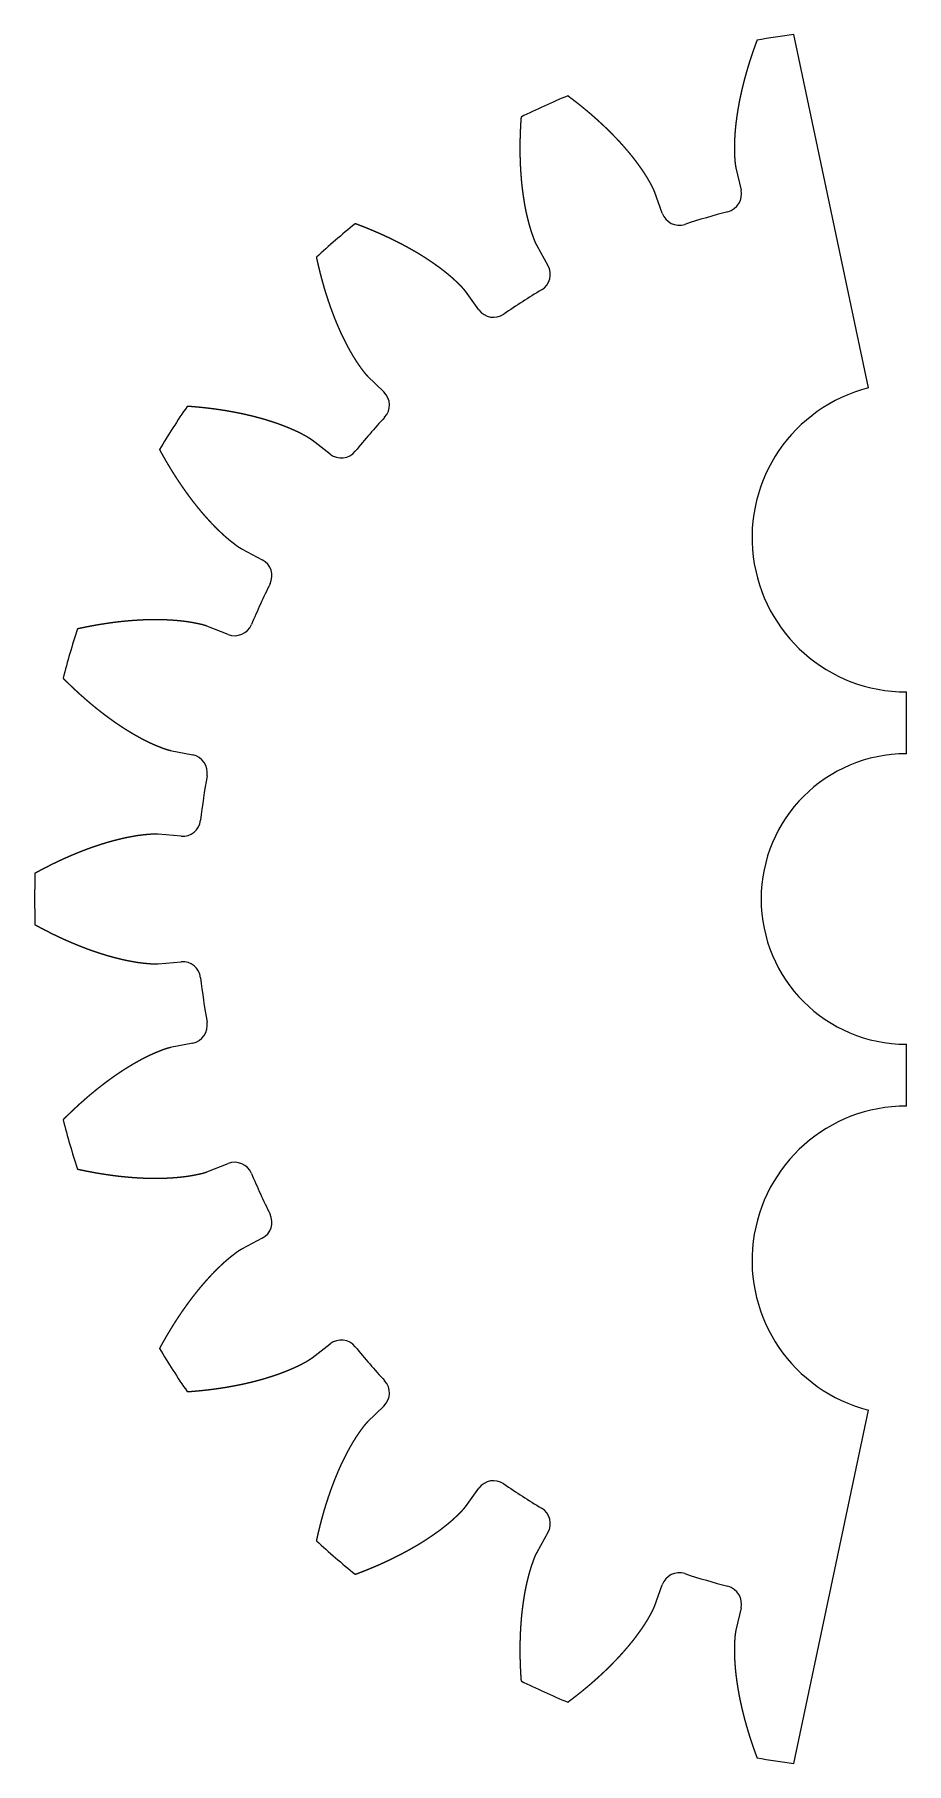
# Model space of a CAD drawing. Header units: millimetres. Extents: x -24 to 0, y -23.8 to 23.8.
import ezdxf

# ---------------------------------------------------------------- set-up
doc = ezdxf.new("R2010")
doc.units = ezdxf.units.MM
doc.layers.get('0').update_dxf_attribs({"linetype": 'CONTINUOUS'})

msp = doc.modelspace()

# ---------------------------------------------------------------- linework, layer by layer
for p, q in [((-1.044, 14.07), (-3.096, 23.8)), ((-4.695, 20.133), (-4.552, 19.519)), ((-6.723, 18.881), (-6.935, 19.475)), ((-10.177, 17.995), (-9.867, 17.446)), ((-11.77, 16.222), (-12.141, 16.733)), ((-14.834, 14.399), (-14.382, 13.959)), ((-15.864, 12.249), (-16.363, 12.634)), ((-18.29, 9.636), (-17.732, 9.342)), ((-18.672, 7.284), (-19.26, 7.512)), ((0, 4), (0, 5.7)), ((-20.264, 4.093), (-19.646, 3.968)), ((-19.968, 1.728), (-20.596, 1.782)), ((-20.596, -1.782), (-19.968, -1.728)), ((-19.646, -3.968), (-20.264, -4.093)), ((0, -5.7), (0, -4)), ((-19.26, -7.512), (-18.672, -7.284)), ((-17.732, -9.342), (-18.29, -9.636)), ((-16.363, -12.634), (-15.864, -12.249)), ((-14.382, -13.959), (-14.834, -14.399)), ((-3.096, -23.8), (-1.044, -14.07)), ((-12.141, -16.733), (-11.77, -16.222)), ((-9.867, -17.446), (-10.177, -17.995)), ((-6.935, -19.475), (-6.723, -18.881)), ((-4.552, -19.519), (-4.695, -20.133))]:
    msp.add_line(p, q)
for centre, radius, start, end in [((0, 0), 24, 97.4112, 99.8673), ((0, 0), 24, 112.86, 116.231), ((-5.039, 19.406), 0.5, -75.4429, 13.0833), ((0, 0), 24, 129.2236, 132.5946), ((-6.252, 19.049), 0.5, 199.644, 288.1702), ((0, 0), 19.549, 104.5571, 108.1702), ((-10.302, 17.2), 0.5, -59.0793, 29.4469), ((0, 0), 19.549, 120.9207, 124.5338), ((-11.366, 16.516), 0.5, 216.0076, 304.5338), ((-14.731, 13.601), 0.5, -42.7156, 45.8106), ((0, 9.95), 4.25, 104.2251, 270), ((0, 0), 24, 145.5872, 148.9582), ((0, 0), 19.549, 137.2844, 140.8975), ((-15.559, 12.645), 0.5, 232.3713, 320.8975), ((-17.966, 8.9), 0.5, -26.352, 62.1742), ((0, 0), 19.549, 153.648, 157.2611), ((0, 0), 24, 161.9509, 165.3219), ((-18.491, 7.75), 0.5, 248.7349, 337.2611), ((-19.745, 3.478), 0.5, -9.9884, 78.5378), ((0, 0), 4, 90, 270), ((0, 0), 19.549, 170.0116, 173.6247), ((-19.925, 2.226), 0.5, 265.0985, 353.6247), ((0, 0), 24, 178.3145, 181.6855), ((-19.925, -2.226), 0.5, 6.3753, 94.9015), ((0, 0), 19.549, 186.3753, 189.9884), ((-19.745, -3.478), 0.5, -78.5378, 9.9884), ((0, -9.95), 4.25, 90, 255.7749), ((0, 0), 24, 194.6781, 198.0491), ((-18.491, -7.75), 0.5, 22.7389, 111.2651), ((0, 0), 19.549, 202.7389, 206.352), ((-17.966, -8.9), 0.5, -62.1742, 26.352), ((-15.559, -12.645), 0.5, 39.1025, 127.6287), ((0, 0), 19.549, 219.1025, 222.7156), ((0, 0), 24, 211.0418, 214.4128), ((-14.731, -13.601), 0.5, -45.8106, 42.7156), ((-11.366, -16.516), 0.5, 55.4662, 143.9924), ((0, 0), 19.549, 235.4662, 239.0793), ((-10.302, -17.2), 0.5, -29.4469, 59.0793), ((0, 0), 24, 227.4054, 230.7764), ((-6.252, -19.049), 0.5, 71.8298, 160.356), ((0, 0), 19.549, 251.8298, 255.4429), ((-5.039, -19.406), 0.5, -13.0833, 75.4429), ((0, 0), 24, 243.769, 247.14), ((0, 0), 24, 260.1327, 262.5888)]:
    msp.add_arc(centre, radius, start, end)
for points in [[(-4.113, 23.645), (-4.117, 23.635), (-4.124, 23.615), (-4.136, 23.584), (-4.15, 23.544), (-4.169, 23.493), (-4.187, 23.443), (-4.205, 23.392), (-4.223, 23.342), (-4.24, 23.291), (-4.257, 23.241), (-4.274, 23.19), (-4.291, 23.14), (-4.307, 23.089), (-4.323, 23.038), (-4.339, 22.988), (-4.354, 22.937), (-4.37, 22.886), (-4.385, 22.836), (-4.399, 22.785), (-4.414, 22.735), (-4.428, 22.684), (-4.442, 22.633), (-4.456, 22.583), (-4.469, 22.532), (-4.482, 22.481), (-4.495, 22.431), (-4.507, 22.38), (-4.52, 22.329), (-4.532, 22.279), (-4.543, 22.228), (-4.554, 22.178), (-4.565, 22.127), (-4.576, 22.076), (-4.587, 22.026), (-4.597, 21.975), (-4.607, 21.925), (-4.616, 21.874), (-4.625, 21.824), (-4.634, 21.773), (-4.643, 21.723), (-4.651, 21.672), (-4.659, 21.622), (-4.666, 21.571), (-4.673, 21.521), (-4.68, 21.471), (-4.687, 21.42), (-4.693, 21.37), (-4.698, 21.32), (-4.704, 21.27), (-4.709, 21.219), (-4.713, 21.169), (-4.718, 21.119), (-4.721, 21.069), (-4.725, 21.019), (-4.728, 20.969), (-4.73, 20.919), (-4.733, 20.869), (-4.734, 20.82), (-4.736, 20.77), (-4.737, 20.72), (-4.737, 20.671), (-4.736, 20.621), (-4.735, 20.572), (-4.733, 20.523), (-4.731, 20.473), (-4.729, 20.424), (-4.726, 20.375), (-4.723, 20.326), (-4.718, 20.278), (-4.713, 20.229), (-4.707, 20.191), (-4.701, 20.162), (-4.697, 20.143), (-4.695, 20.133)], [(-6.935, 19.475), (-6.938, 19.485), (-6.945, 19.503), (-6.956, 19.53), (-6.972, 19.566), (-6.993, 19.61), (-7.016, 19.653), (-7.04, 19.696), (-7.064, 19.739), (-7.089, 19.781), (-7.113, 19.824), (-7.139, 19.866), (-7.164, 19.908), (-7.191, 19.95), (-7.218, 19.992), (-7.245, 20.033), (-7.273, 20.074), (-7.302, 20.115), (-7.33, 20.156), (-7.36, 20.196), (-7.389, 20.237), (-7.419, 20.277), (-7.449, 20.317), (-7.48, 20.357), (-7.511, 20.397), (-7.542, 20.436), (-7.574, 20.476), (-7.606, 20.515), (-7.638, 20.554), (-7.671, 20.592), (-7.704, 20.631), (-7.737, 20.67), (-7.771, 20.708), (-7.804, 20.746), (-7.839, 20.784), (-7.873, 20.822), (-7.908, 20.86), (-7.943, 20.897), (-7.978, 20.935), (-8.014, 20.972), (-8.05, 21.009), (-8.086, 21.046), (-8.122, 21.083), (-8.159, 21.119), (-8.196, 21.156), (-8.233, 21.192), (-8.27, 21.228), (-8.308, 21.264), (-8.346, 21.3), (-8.384, 21.336), (-8.422, 21.371), (-8.461, 21.407), (-8.5, 21.442), (-8.539, 21.477), (-8.578, 21.512), (-8.618, 21.547), (-8.657, 21.581), (-8.697, 21.616), (-8.738, 21.65), (-8.778, 21.684), (-8.819, 21.718), (-8.86, 21.752), (-8.901, 21.786), (-8.942, 21.819), (-8.984, 21.853), (-9.025, 21.886), (-9.067, 21.919), (-9.11, 21.952), (-9.152, 21.985), (-9.194, 22.018), (-9.237, 22.05), (-9.272, 22.076), (-9.298, 22.096), (-9.315, 22.109), (-9.324, 22.115)], [(-10.608, 21.528), (-10.609, 21.518), (-10.61, 21.496), (-10.612, 21.464), (-10.615, 21.421), (-10.619, 21.367), (-10.622, 21.314), (-10.625, 21.26), (-10.628, 21.207), (-10.63, 21.153), (-10.632, 21.1), (-10.634, 21.047), (-10.636, 20.993), (-10.637, 20.94), (-10.639, 20.887), (-10.639, 20.834), (-10.64, 20.781), (-10.641, 20.728), (-10.641, 20.676), (-10.641, 20.623), (-10.64, 20.57), (-10.639, 20.517), (-10.639, 20.465), (-10.637, 20.413), (-10.636, 20.36), (-10.634, 20.308), (-10.632, 20.256), (-10.63, 20.204), (-10.627, 20.152), (-10.625, 20.1), (-10.621, 20.048), (-10.618, 19.996), (-10.614, 19.944), (-10.61, 19.893), (-10.606, 19.841), (-10.602, 19.79), (-10.597, 19.739), (-10.592, 19.688), (-10.586, 19.637), (-10.581, 19.586), (-10.574, 19.535), (-10.568, 19.484), (-10.561, 19.433), (-10.554, 19.383), (-10.547, 19.333), (-10.539, 19.282), (-10.531, 19.232), (-10.523, 19.182), (-10.515, 19.132), (-10.506, 19.083), (-10.496, 19.033), (-10.487, 18.984), (-10.477, 18.935), (-10.466, 18.886), (-10.455, 18.837), (-10.444, 18.788), (-10.432, 18.739), (-10.42, 18.691), (-10.408, 18.643), (-10.395, 18.594), (-10.382, 18.547), (-10.368, 18.499), (-10.354, 18.452), (-10.339, 18.405), (-10.324, 18.358), (-10.308, 18.311), (-10.291, 18.265), (-10.275, 18.218), (-10.258, 18.172), (-10.24, 18.127), (-10.221, 18.082), (-10.205, 18.047), (-10.191, 18.02), (-10.182, 18.003), (-10.177, 17.995)], [(-12.141, 16.733), (-12.147, 16.741), (-12.158, 16.756), (-12.177, 16.779), (-12.202, 16.809), (-12.235, 16.845), (-12.269, 16.88), (-12.304, 16.915), (-12.339, 16.949), (-12.374, 16.983), (-12.41, 17.017), (-12.446, 17.05), (-12.483, 17.083), (-12.52, 17.116), (-12.558, 17.149), (-12.596, 17.18), (-12.634, 17.212), (-12.673, 17.243), (-12.712, 17.274), (-12.751, 17.305), (-12.791, 17.335), (-12.831, 17.366), (-12.871, 17.395), (-12.912, 17.425), (-12.953, 17.454), (-12.994, 17.484), (-13.036, 17.512), (-13.077, 17.541), (-13.119, 17.569), (-13.162, 17.597), (-13.204, 17.625), (-13.247, 17.653), (-13.29, 17.68), (-13.333, 17.707), (-13.377, 17.734), (-13.42, 17.761), (-13.464, 17.787), (-13.509, 17.813), (-13.553, 17.839), (-13.598, 17.865), (-13.642, 17.89), (-13.687, 17.915), (-13.733, 17.94), (-13.778, 17.965), (-13.824, 17.99), (-13.87, 18.014), (-13.916, 18.038), (-13.962, 18.062), (-14.008, 18.086), (-14.055, 18.109), (-14.102, 18.133), (-14.149, 18.156), (-14.196, 18.179), (-14.244, 18.201), (-14.291, 18.224), (-14.339, 18.246), (-14.387, 18.268), (-14.435, 18.29), (-14.483, 18.311), (-14.532, 18.333), (-14.58, 18.354), (-14.629, 18.375), (-14.678, 18.396), (-14.727, 18.416), (-14.776, 18.437), (-14.826, 18.457), (-14.875, 18.477), (-14.925, 18.497), (-14.975, 18.516), (-15.025, 18.536), (-15.075, 18.555), (-15.116, 18.57), (-15.146, 18.581), (-15.166, 18.589), (-15.176, 18.592)], [(-16.243, 17.668), (-16.241, 17.657), (-16.237, 17.636), (-16.23, 17.605), (-16.22, 17.563), (-16.209, 17.51), (-16.197, 17.458), (-16.184, 17.406), (-16.172, 17.354), (-16.159, 17.302), (-16.146, 17.25), (-16.133, 17.198), (-16.12, 17.147), (-16.106, 17.095), (-16.092, 17.044), (-16.078, 16.993), (-16.064, 16.942), (-16.049, 16.891), (-16.035, 16.84), (-16.02, 16.79), (-16.004, 16.739), (-15.989, 16.689), (-15.973, 16.639), (-15.957, 16.589), (-15.941, 16.539), (-15.925, 16.489), (-15.908, 16.44), (-15.891, 16.39), (-15.874, 16.341), (-15.857, 16.292), (-15.839, 16.243), (-15.822, 16.195), (-15.803, 16.146), (-15.785, 16.098), (-15.767, 16.05), (-15.748, 16.002), (-15.729, 15.954), (-15.709, 15.906), (-15.69, 15.859), (-15.67, 15.811), (-15.65, 15.764), (-15.629, 15.717), (-15.609, 15.671), (-15.588, 15.624), (-15.567, 15.578), (-15.545, 15.532), (-15.523, 15.486), (-15.501, 15.441), (-15.479, 15.395), (-15.456, 15.35), (-15.433, 15.305), (-15.41, 15.26), (-15.387, 15.216), (-15.363, 15.172), (-15.339, 15.128), (-15.314, 15.084), (-15.289, 15.041), (-15.264, 14.998), (-15.239, 14.955), (-15.213, 14.912), (-15.187, 14.87), (-15.16, 14.828), (-15.133, 14.787), (-15.105, 14.746), (-15.077, 14.706), (-15.049, 14.665), (-15.02, 14.625), (-14.991, 14.586), (-14.962, 14.546), (-14.932, 14.508), (-14.901, 14.47), (-14.876, 14.441), (-14.855, 14.419), (-14.841, 14.406), (-14.834, 14.399)], [(-16.363, 12.634), (-16.371, 12.64), (-16.387, 12.652), (-16.411, 12.669), (-16.443, 12.69), (-16.485, 12.716), (-16.528, 12.74), (-16.571, 12.763), (-16.614, 12.786), (-16.658, 12.809), (-16.702, 12.831), (-16.746, 12.853), (-16.79, 12.875), (-16.835, 12.896), (-16.88, 12.916), (-16.926, 12.936), (-16.972, 12.955), (-17.018, 12.974), (-17.064, 12.993), (-17.11, 13.011), (-17.157, 13.029), (-17.204, 13.047), (-17.251, 13.065), (-17.298, 13.082), (-17.346, 13.098), (-17.393, 13.114), (-17.441, 13.13), (-17.489, 13.146), (-17.538, 13.161), (-17.586, 13.176), (-17.635, 13.191), (-17.684, 13.205), (-17.733, 13.22), (-17.782, 13.233), (-17.831, 13.247), (-17.88, 13.26), (-17.93, 13.273), (-17.98, 13.286), (-18.03, 13.298), (-18.08, 13.31), (-18.13, 13.322), (-18.18, 13.334), (-18.231, 13.345), (-18.281, 13.356), (-18.332, 13.366), (-18.383, 13.377), (-18.434, 13.387), (-18.485, 13.397), (-18.536, 13.407), (-18.588, 13.416), (-18.639, 13.425), (-18.691, 13.434), (-18.743, 13.443), (-18.794, 13.451), (-18.846, 13.459), (-18.899, 13.467), (-18.951, 13.475), (-19.003, 13.482), (-19.055, 13.489), (-19.108, 13.496), (-19.161, 13.503), (-19.213, 13.509), (-19.266, 13.515), (-19.319, 13.521), (-19.372, 13.527), (-19.425, 13.532), (-19.478, 13.538), (-19.532, 13.542), (-19.585, 13.547), (-19.639, 13.552), (-19.692, 13.556), (-19.735, 13.559), (-19.767, 13.561), (-19.789, 13.563), (-19.8, 13.564)], [(-20.563, 12.376), (-20.558, 12.366), (-20.548, 12.347), (-20.532, 12.319), (-20.511, 12.281), (-20.485, 12.234), (-20.459, 12.188), (-20.432, 12.141), (-20.406, 12.095), (-20.379, 12.048), (-20.352, 12.002), (-20.325, 11.956), (-20.297, 11.911), (-20.27, 11.865), (-20.242, 11.82), (-20.214, 11.775), (-20.186, 11.73), (-20.158, 11.685), (-20.13, 11.641), (-20.101, 11.596), (-20.072, 11.552), (-20.043, 11.508), (-20.014, 11.465), (-19.985, 11.421), (-19.955, 11.378), (-19.925, 11.335), (-19.895, 11.292), (-19.865, 11.249), (-19.835, 11.207), (-19.805, 11.165), (-19.774, 11.123), (-19.743, 11.081), (-19.712, 11.04), (-19.681, 10.998), (-19.65, 10.957), (-19.618, 10.917), (-19.586, 10.876), (-19.554, 10.836), (-19.522, 10.796), (-19.49, 10.756), (-19.457, 10.717), (-19.424, 10.677), (-19.391, 10.639), (-19.358, 10.6), (-19.325, 10.561), (-19.291, 10.523), (-19.257, 10.485), (-19.223, 10.448), (-19.189, 10.411), (-19.155, 10.374), (-19.12, 10.337), (-19.085, 10.301), (-19.05, 10.265), (-19.015, 10.229), (-18.979, 10.194), (-18.943, 10.159), (-18.907, 10.124), (-18.871, 10.09), (-18.835, 10.056), (-18.798, 10.022), (-18.761, 9.989), (-18.724, 9.957), (-18.686, 9.925), (-18.648, 9.893), (-18.61, 9.862), (-18.571, 9.832), (-18.532, 9.801), (-18.493, 9.771), (-18.454, 9.742), (-18.415, 9.713), (-18.374, 9.685), (-18.341, 9.665), (-18.316, 9.65), (-18.299, 9.641), (-18.29, 9.636)], [(-19.26, 7.512), (-19.269, 7.516), (-19.287, 7.523), (-19.315, 7.532), (-19.352, 7.544), (-19.4, 7.556), (-19.447, 7.567), (-19.495, 7.577), (-19.543, 7.587), (-19.592, 7.597), (-19.64, 7.606), (-19.689, 7.615), (-19.737, 7.623), (-19.786, 7.63), (-19.835, 7.637), (-19.885, 7.643), (-19.934, 7.649), (-19.984, 7.654), (-20.033, 7.659), (-20.083, 7.664), (-20.133, 7.668), (-20.183, 7.672), (-20.233, 7.675), (-20.283, 7.678), (-20.333, 7.681), (-20.384, 7.683), (-20.434, 7.685), (-20.485, 7.686), (-20.535, 7.687), (-20.586, 7.688), (-20.637, 7.688), (-20.688, 7.689), (-20.739, 7.688), (-20.79, 7.688), (-20.841, 7.687), (-20.892, 7.685), (-20.943, 7.684), (-20.995, 7.682), (-21.046, 7.68), (-21.097, 7.677), (-21.149, 7.675), (-21.2, 7.671), (-21.252, 7.668), (-21.304, 7.664), (-21.355, 7.66), (-21.407, 7.656), (-21.459, 7.651), (-21.511, 7.646), (-21.563, 7.641), (-21.615, 7.636), (-21.667, 7.63), (-21.719, 7.624), (-21.771, 7.618), (-21.823, 7.611), (-21.875, 7.604), (-21.927, 7.597), (-21.979, 7.59), (-22.032, 7.582), (-22.084, 7.574), (-22.136, 7.566), (-22.189, 7.558), (-22.241, 7.549), (-22.293, 7.54), (-22.346, 7.531), (-22.398, 7.521), (-22.451, 7.511), (-22.503, 7.501), (-22.556, 7.491), (-22.608, 7.481), (-22.661, 7.47), (-22.714, 7.459), (-22.756, 7.45), (-22.787, 7.443), (-22.808, 7.438), (-22.819, 7.436)], [(-23.217, 6.081), (-23.209, 6.074), (-23.194, 6.058), (-23.171, 6.036), (-23.141, 6.005), (-23.102, 5.967), (-23.064, 5.93), (-23.025, 5.893), (-22.987, 5.856), (-22.948, 5.819), (-22.909, 5.782), (-22.87, 5.746), (-22.831, 5.71), (-22.792, 5.674), (-22.752, 5.638), (-22.713, 5.603), (-22.673, 5.568), (-22.633, 5.533), (-22.594, 5.498), (-22.554, 5.463), (-22.514, 5.429), (-22.473, 5.395), (-22.433, 5.362), (-22.393, 5.328), (-22.352, 5.295), (-22.312, 5.262), (-22.271, 5.229), (-22.23, 5.197), (-22.189, 5.165), (-22.148, 5.133), (-22.107, 5.101), (-22.065, 5.07), (-22.024, 5.039), (-21.982, 5.008), (-21.941, 4.978), (-21.899, 4.947), (-21.857, 4.918), (-21.815, 4.888), (-21.773, 4.859), (-21.731, 4.83), (-21.688, 4.801), (-21.646, 4.773), (-21.603, 4.744), (-21.56, 4.717), (-21.518, 4.689), (-21.475, 4.662), (-21.431, 4.635), (-21.388, 4.609), (-21.345, 4.583), (-21.302, 4.557), (-21.258, 4.532), (-21.214, 4.507), (-21.17, 4.482), (-21.127, 4.458), (-21.082, 4.434), (-21.038, 4.41), (-20.994, 4.387), (-20.949, 4.365), (-20.905, 4.342), (-20.86, 4.32), (-20.815, 4.299), (-20.77, 4.278), (-20.725, 4.258), (-20.68, 4.239), (-20.634, 4.22), (-20.589, 4.201), (-20.543, 4.183), (-20.497, 4.165), (-20.451, 4.148), (-20.405, 4.132), (-20.359, 4.116), (-20.321, 4.106), (-20.293, 4.099), (-20.274, 4.095), (-20.264, 4.093)], [(-20.596, 1.782), (-20.606, 1.783), (-20.626, 1.784), (-20.655, 1.786), (-20.694, 1.786), (-20.743, 1.785), (-20.792, 1.782), (-20.84, 1.778), (-20.889, 1.774), (-20.938, 1.769), (-20.987, 1.765), (-21.036, 1.759), (-21.085, 1.753), (-21.134, 1.747), (-21.183, 1.74), (-21.233, 1.732), (-21.282, 1.723), (-21.331, 1.714), (-21.38, 1.705), (-21.429, 1.695), (-21.478, 1.685), (-21.527, 1.675), (-21.576, 1.664), (-21.625, 1.653), (-21.674, 1.641), (-21.723, 1.629), (-21.771, 1.616), (-21.82, 1.604), (-21.869, 1.59), (-21.918, 1.577), (-21.967, 1.563), (-22.016, 1.549), (-22.065, 1.534), (-22.113, 1.519), (-22.162, 1.504), (-22.211, 1.488), (-22.26, 1.472), (-22.308, 1.456), (-22.357, 1.439), (-22.406, 1.423), (-22.454, 1.405), (-22.503, 1.388), (-22.551, 1.37), (-22.6, 1.352), (-22.648, 1.333), (-22.697, 1.315), (-22.745, 1.296), (-22.794, 1.276), (-22.842, 1.257), (-22.89, 1.237), (-22.939, 1.217), (-22.987, 1.196), (-23.035, 1.176), (-23.083, 1.155), (-23.131, 1.133), (-23.179, 1.112), (-23.227, 1.09), (-23.275, 1.068), (-23.323, 1.046), (-23.371, 1.023), (-23.419, 1), (-23.467, 0.977), (-23.515, 0.954), (-23.562, 0.93), (-23.61, 0.906), (-23.658, 0.882), (-23.705, 0.858), (-23.753, 0.833), (-23.8, 0.808), (-23.848, 0.783), (-23.895, 0.758), (-23.933, 0.737), (-23.961, 0.722), (-23.98, 0.711), (-23.99, 0.706)], [(-23.99, -0.706), (-23.98, -0.711), (-23.961, -0.722), (-23.933, -0.737), (-23.895, -0.758), (-23.848, -0.783), (-23.8, -0.808), (-23.753, -0.833), (-23.705, -0.858), (-23.658, -0.882), (-23.61, -0.906), (-23.562, -0.93), (-23.515, -0.954), (-23.467, -0.977), (-23.419, -1), (-23.371, -1.023), (-23.323, -1.046), (-23.275, -1.068), (-23.227, -1.09), (-23.179, -1.112), (-23.131, -1.133), (-23.083, -1.155), (-23.035, -1.176), (-22.987, -1.196), (-22.939, -1.217), (-22.89, -1.237), (-22.842, -1.257), (-22.794, -1.276), (-22.745, -1.296), (-22.697, -1.315), (-22.648, -1.333), (-22.6, -1.352), (-22.551, -1.37), (-22.503, -1.388), (-22.454, -1.405), (-22.406, -1.423), (-22.357, -1.439), (-22.308, -1.456), (-22.26, -1.472), (-22.211, -1.488), (-22.162, -1.504), (-22.113, -1.519), (-22.065, -1.534), (-22.016, -1.549), (-21.967, -1.563), (-21.918, -1.577), (-21.869, -1.59), (-21.82, -1.604), (-21.771, -1.616), (-21.723, -1.629), (-21.674, -1.641), (-21.625, -1.653), (-21.576, -1.664), (-21.527, -1.675), (-21.478, -1.685), (-21.429, -1.695), (-21.38, -1.705), (-21.331, -1.714), (-21.282, -1.723), (-21.233, -1.732), (-21.183, -1.74), (-21.134, -1.747), (-21.085, -1.753), (-21.036, -1.759), (-20.987, -1.765), (-20.938, -1.769), (-20.889, -1.774), (-20.84, -1.778), (-20.792, -1.782), (-20.743, -1.785), (-20.694, -1.786), (-20.655, -1.786), (-20.626, -1.784), (-20.606, -1.783), (-20.596, -1.782)], [(-20.264, -4.093), (-20.274, -4.095), (-20.293, -4.099), (-20.321, -4.106), (-20.359, -4.116), (-20.405, -4.132), (-20.451, -4.148), (-20.497, -4.165), (-20.543, -4.183), (-20.589, -4.201), (-20.634, -4.22), (-20.68, -4.239), (-20.725, -4.258), (-20.77, -4.278), (-20.815, -4.299), (-20.86, -4.32), (-20.905, -4.342), (-20.949, -4.365), (-20.994, -4.387), (-21.038, -4.41), (-21.082, -4.434), (-21.127, -4.458), (-21.17, -4.482), (-21.214, -4.507), (-21.258, -4.532), (-21.302, -4.557), (-21.345, -4.583), (-21.388, -4.609), (-21.431, -4.635), (-21.475, -4.662), (-21.518, -4.689), (-21.56, -4.717), (-21.603, -4.744), (-21.646, -4.773), (-21.688, -4.801), (-21.731, -4.83), (-21.773, -4.859), (-21.815, -4.888), (-21.857, -4.918), (-21.899, -4.947), (-21.941, -4.978), (-21.982, -5.008), (-22.024, -5.039), (-22.065, -5.07), (-22.107, -5.101), (-22.148, -5.133), (-22.189, -5.165), (-22.23, -5.197), (-22.271, -5.229), (-22.312, -5.262), (-22.352, -5.295), (-22.393, -5.328), (-22.433, -5.362), (-22.473, -5.395), (-22.514, -5.429), (-22.554, -5.463), (-22.594, -5.498), (-22.633, -5.533), (-22.673, -5.568), (-22.713, -5.603), (-22.752, -5.638), (-22.792, -5.674), (-22.831, -5.71), (-22.87, -5.746), (-22.909, -5.782), (-22.948, -5.819), (-22.987, -5.856), (-23.025, -5.893), (-23.064, -5.93), (-23.102, -5.967), (-23.141, -6.005), (-23.171, -6.036), (-23.194, -6.058), (-23.209, -6.074), (-23.217, -6.081)], [(-22.819, -7.436), (-22.808, -7.438), (-22.787, -7.443), (-22.756, -7.45), (-22.714, -7.459), (-22.661, -7.47), (-22.608, -7.481), (-22.556, -7.491), (-22.503, -7.501), (-22.451, -7.511), (-22.398, -7.521), (-22.346, -7.531), (-22.293, -7.54), (-22.241, -7.549), (-22.189, -7.558), (-22.136, -7.566), (-22.084, -7.574), (-22.032, -7.582), (-21.979, -7.59), (-21.927, -7.597), (-21.875, -7.604), (-21.823, -7.611), (-21.771, -7.618), (-21.719, -7.624), (-21.667, -7.63), (-21.615, -7.636), (-21.563, -7.641), (-21.511, -7.646), (-21.459, -7.651), (-21.407, -7.656), (-21.355, -7.66), (-21.304, -7.664), (-21.252, -7.668), (-21.2, -7.671), (-21.149, -7.675), (-21.097, -7.677), (-21.046, -7.68), (-20.995, -7.682), (-20.943, -7.684), (-20.892, -7.685), (-20.841, -7.687), (-20.79, -7.688), (-20.739, -7.688), (-20.688, -7.689), (-20.637, -7.688), (-20.586, -7.688), (-20.535, -7.687), (-20.485, -7.686), (-20.434, -7.685), (-20.384, -7.683), (-20.333, -7.681), (-20.283, -7.678), (-20.233, -7.675), (-20.183, -7.672), (-20.133, -7.668), (-20.083, -7.664), (-20.033, -7.659), (-19.984, -7.654), (-19.934, -7.649), (-19.885, -7.643), (-19.835, -7.637), (-19.786, -7.63), (-19.737, -7.623), (-19.689, -7.615), (-19.64, -7.606), (-19.592, -7.597), (-19.543, -7.587), (-19.495, -7.577), (-19.447, -7.567), (-19.4, -7.556), (-19.352, -7.544), (-19.315, -7.532), (-19.287, -7.523), (-19.269, -7.516), (-19.26, -7.512)], [(-18.29, -9.636), (-18.299, -9.641), (-18.316, -9.65), (-18.341, -9.665), (-18.374, -9.685), (-18.415, -9.713), (-18.454, -9.742), (-18.493, -9.771), (-18.532, -9.801), (-18.571, -9.832), (-18.61, -9.862), (-18.648, -9.893), (-18.686, -9.925), (-18.724, -9.957), (-18.761, -9.989), (-18.798, -10.022), (-18.835, -10.056), (-18.871, -10.09), (-18.907, -10.124), (-18.943, -10.159), (-18.979, -10.194), (-19.015, -10.229), (-19.05, -10.265), (-19.085, -10.301), (-19.12, -10.337), (-19.155, -10.374), (-19.189, -10.411), (-19.223, -10.448), (-19.257, -10.485), (-19.291, -10.523), (-19.325, -10.561), (-19.358, -10.6), (-19.391, -10.639), (-19.424, -10.677), (-19.457, -10.717), (-19.49, -10.756), (-19.522, -10.796), (-19.554, -10.836), (-19.586, -10.876), (-19.618, -10.917), (-19.65, -10.957), (-19.681, -10.998), (-19.712, -11.04), (-19.743, -11.081), (-19.774, -11.123), (-19.805, -11.165), (-19.835, -11.207), (-19.865, -11.249), (-19.895, -11.292), (-19.925, -11.335), (-19.955, -11.378), (-19.985, -11.421), (-20.014, -11.465), (-20.043, -11.508), (-20.072, -11.552), (-20.101, -11.596), (-20.13, -11.641), (-20.158, -11.685), (-20.186, -11.73), (-20.214, -11.775), (-20.242, -11.82), (-20.27, -11.865), (-20.297, -11.911), (-20.325, -11.956), (-20.352, -12.002), (-20.379, -12.048), (-20.406, -12.095), (-20.432, -12.141), (-20.459, -12.188), (-20.485, -12.234), (-20.511, -12.281), (-20.532, -12.319), (-20.548, -12.347), (-20.558, -12.366), (-20.563, -12.376)], [(-19.8, -13.564), (-19.789, -13.563), (-19.767, -13.561), (-19.735, -13.559), (-19.692, -13.556), (-19.639, -13.552), (-19.585, -13.547), (-19.532, -13.542), (-19.478, -13.538), (-19.425, -13.532), (-19.372, -13.527), (-19.319, -13.521), (-19.266, -13.515), (-19.213, -13.509), (-19.161, -13.503), (-19.108, -13.496), (-19.055, -13.489), (-19.003, -13.482), (-18.951, -13.475), (-18.899, -13.467), (-18.846, -13.459), (-18.794, -13.451), (-18.743, -13.443), (-18.691, -13.434), (-18.639, -13.425), (-18.588, -13.416), (-18.536, -13.407), (-18.485, -13.397), (-18.434, -13.387), (-18.383, -13.377), (-18.332, -13.366), (-18.281, -13.356), (-18.231, -13.345), (-18.18, -13.334), (-18.13, -13.322), (-18.08, -13.31), (-18.03, -13.298), (-17.98, -13.286), (-17.93, -13.273), (-17.88, -13.26), (-17.831, -13.247), (-17.782, -13.233), (-17.733, -13.22), (-17.684, -13.205), (-17.635, -13.191), (-17.586, -13.176), (-17.538, -13.161), (-17.489, -13.146), (-17.441, -13.13), (-17.393, -13.114), (-17.346, -13.098), (-17.298, -13.082), (-17.251, -13.065), (-17.204, -13.047), (-17.157, -13.029), (-17.11, -13.011), (-17.064, -12.993), (-17.018, -12.974), (-16.972, -12.955), (-16.926, -12.936), (-16.88, -12.916), (-16.835, -12.896), (-16.79, -12.875), (-16.746, -12.853), (-16.702, -12.831), (-16.658, -12.809), (-16.614, -12.786), (-16.571, -12.763), (-16.528, -12.74), (-16.485, -12.716), (-16.443, -12.69), (-16.411, -12.669), (-16.387, -12.652), (-16.371, -12.64), (-16.363, -12.634)], [(-14.834, -14.399), (-14.841, -14.406), (-14.855, -14.419), (-14.876, -14.441), (-14.901, -14.47), (-14.932, -14.508), (-14.962, -14.546), (-14.991, -14.586), (-15.02, -14.625), (-15.049, -14.665), (-15.077, -14.706), (-15.105, -14.746), (-15.133, -14.787), (-15.16, -14.828), (-15.187, -14.87), (-15.213, -14.912), (-15.239, -14.955), (-15.264, -14.998), (-15.289, -15.041), (-15.314, -15.084), (-15.339, -15.128), (-15.363, -15.172), (-15.387, -15.216), (-15.41, -15.26), (-15.433, -15.305), (-15.456, -15.35), (-15.479, -15.395), (-15.501, -15.441), (-15.523, -15.486), (-15.545, -15.532), (-15.567, -15.578), (-15.588, -15.624), (-15.609, -15.671), (-15.629, -15.717), (-15.65, -15.764), (-15.67, -15.811), (-15.69, -15.859), (-15.709, -15.906), (-15.729, -15.954), (-15.748, -16.002), (-15.767, -16.05), (-15.785, -16.098), (-15.803, -16.146), (-15.822, -16.195), (-15.839, -16.243), (-15.857, -16.292), (-15.874, -16.341), (-15.891, -16.39), (-15.908, -16.44), (-15.925, -16.489), (-15.941, -16.539), (-15.957, -16.589), (-15.973, -16.639), (-15.989, -16.689), (-16.004, -16.739), (-16.02, -16.79), (-16.035, -16.84), (-16.049, -16.891), (-16.064, -16.942), (-16.078, -16.993), (-16.092, -17.044), (-16.106, -17.095), (-16.12, -17.147), (-16.133, -17.198), (-16.146, -17.25), (-16.159, -17.302), (-16.172, -17.354), (-16.184, -17.406), (-16.197, -17.458), (-16.209, -17.51), (-16.22, -17.563), (-16.23, -17.605), (-16.237, -17.636), (-16.241, -17.657), (-16.243, -17.668)], [(-15.176, -18.592), (-15.166, -18.589), (-15.146, -18.581), (-15.116, -18.57), (-15.075, -18.555), (-15.025, -18.536), (-14.975, -18.516), (-14.925, -18.497), (-14.875, -18.477), (-14.826, -18.457), (-14.776, -18.437), (-14.727, -18.416), (-14.678, -18.396), (-14.629, -18.375), (-14.58, -18.354), (-14.532, -18.333), (-14.483, -18.311), (-14.435, -18.29), (-14.387, -18.268), (-14.339, -18.246), (-14.291, -18.224), (-14.244, -18.201), (-14.196, -18.179), (-14.149, -18.156), (-14.102, -18.133), (-14.055, -18.109), (-14.008, -18.086), (-13.962, -18.062), (-13.916, -18.038), (-13.87, -18.014), (-13.824, -17.99), (-13.778, -17.965), (-13.733, -17.94), (-13.687, -17.915), (-13.642, -17.89), (-13.598, -17.865), (-13.553, -17.839), (-13.509, -17.813), (-13.464, -17.787), (-13.42, -17.761), (-13.377, -17.734), (-13.333, -17.707), (-13.29, -17.68), (-13.247, -17.653), (-13.204, -17.625), (-13.162, -17.597), (-13.119, -17.569), (-13.077, -17.541), (-13.036, -17.512), (-12.994, -17.484), (-12.953, -17.454), (-12.912, -17.425), (-12.871, -17.395), (-12.831, -17.366), (-12.791, -17.335), (-12.751, -17.305), (-12.712, -17.274), (-12.673, -17.243), (-12.634, -17.212), (-12.596, -17.18), (-12.558, -17.149), (-12.52, -17.116), (-12.483, -17.083), (-12.446, -17.05), (-12.41, -17.017), (-12.374, -16.983), (-12.339, -16.949), (-12.304, -16.915), (-12.269, -16.88), (-12.235, -16.845), (-12.202, -16.809), (-12.177, -16.779), (-12.158, -16.756), (-12.147, -16.741), (-12.141, -16.733)], [(-10.177, -17.995), (-10.182, -18.003), (-10.191, -18.02), (-10.205, -18.047), (-10.221, -18.082), (-10.24, -18.127), (-10.258, -18.172), (-10.275, -18.218), (-10.291, -18.265), (-10.308, -18.311), (-10.324, -18.358), (-10.339, -18.405), (-10.354, -18.452), (-10.368, -18.499), (-10.382, -18.547), (-10.395, -18.594), (-10.408, -18.643), (-10.42, -18.691), (-10.432, -18.739), (-10.444, -18.788), (-10.455, -18.837), (-10.466, -18.886), (-10.477, -18.935), (-10.487, -18.984), (-10.496, -19.033), (-10.506, -19.083), (-10.515, -19.132), (-10.523, -19.182), (-10.531, -19.232), (-10.539, -19.282), (-10.547, -19.333), (-10.554, -19.383), (-10.561, -19.433), (-10.568, -19.484), (-10.574, -19.535), (-10.581, -19.586), (-10.586, -19.637), (-10.592, -19.688), (-10.597, -19.739), (-10.602, -19.79), (-10.606, -19.841), (-10.61, -19.893), (-10.614, -19.944), (-10.618, -19.996), (-10.621, -20.048), (-10.625, -20.1), (-10.627, -20.152), (-10.63, -20.204), (-10.632, -20.256), (-10.634, -20.308), (-10.636, -20.36), (-10.637, -20.413), (-10.639, -20.465), (-10.639, -20.517), (-10.64, -20.57), (-10.641, -20.623), (-10.641, -20.676), (-10.641, -20.728), (-10.64, -20.781), (-10.639, -20.834), (-10.639, -20.887), (-10.637, -20.94), (-10.636, -20.993), (-10.634, -21.047), (-10.632, -21.1), (-10.63, -21.153), (-10.628, -21.207), (-10.625, -21.26), (-10.622, -21.314), (-10.619, -21.367), (-10.615, -21.421), (-10.612, -21.464), (-10.61, -21.496), (-10.609, -21.518), (-10.608, -21.528)], [(-9.324, -22.115), (-9.315, -22.109), (-9.298, -22.096), (-9.272, -22.076), (-9.237, -22.05), (-9.194, -22.018), (-9.152, -21.985), (-9.11, -21.952), (-9.067, -21.919), (-9.025, -21.886), (-8.984, -21.853), (-8.942, -21.819), (-8.901, -21.786), (-8.86, -21.752), (-8.819, -21.718), (-8.778, -21.684), (-8.738, -21.65), (-8.697, -21.616), (-8.657, -21.581), (-8.618, -21.547), (-8.578, -21.512), (-8.539, -21.477), (-8.5, -21.442), (-8.461, -21.407), (-8.422, -21.371), (-8.384, -21.336), (-8.346, -21.3), (-8.308, -21.264), (-8.27, -21.228), (-8.233, -21.192), (-8.196, -21.156), (-8.159, -21.119), (-8.122, -21.083), (-8.086, -21.046), (-8.05, -21.009), (-8.014, -20.972), (-7.978, -20.935), (-7.943, -20.897), (-7.908, -20.86), (-7.873, -20.822), (-7.839, -20.784), (-7.804, -20.746), (-7.771, -20.708), (-7.737, -20.67), (-7.704, -20.631), (-7.671, -20.592), (-7.638, -20.554), (-7.606, -20.515), (-7.574, -20.476), (-7.542, -20.436), (-7.511, -20.397), (-7.48, -20.357), (-7.449, -20.317), (-7.419, -20.277), (-7.389, -20.237), (-7.36, -20.196), (-7.33, -20.156), (-7.302, -20.115), (-7.273, -20.074), (-7.245, -20.033), (-7.218, -19.992), (-7.191, -19.95), (-7.164, -19.908), (-7.139, -19.866), (-7.113, -19.824), (-7.089, -19.781), (-7.064, -19.739), (-7.04, -19.696), (-7.016, -19.653), (-6.993, -19.61), (-6.972, -19.566), (-6.956, -19.53), (-6.945, -19.503), (-6.938, -19.485), (-6.935, -19.475)], [(-4.695, -20.133), (-4.697, -20.143), (-4.701, -20.162), (-4.707, -20.191), (-4.713, -20.229), (-4.718, -20.278), (-4.723, -20.326), (-4.726, -20.375), (-4.729, -20.424), (-4.731, -20.473), (-4.733, -20.523), (-4.735, -20.572), (-4.736, -20.621), (-4.737, -20.671), (-4.737, -20.72), (-4.736, -20.77), (-4.734, -20.82), (-4.733, -20.869), (-4.73, -20.919), (-4.728, -20.969), (-4.725, -21.019), (-4.721, -21.069), (-4.718, -21.119), (-4.713, -21.169), (-4.709, -21.219), (-4.704, -21.27), (-4.698, -21.32), (-4.693, -21.37), (-4.687, -21.42), (-4.68, -21.471), (-4.673, -21.521), (-4.666, -21.571), (-4.659, -21.622), (-4.651, -21.672), (-4.643, -21.723), (-4.634, -21.773), (-4.625, -21.824), (-4.616, -21.874), (-4.607, -21.925), (-4.597, -21.975), (-4.587, -22.026), (-4.576, -22.076), (-4.565, -22.127), (-4.554, -22.178), (-4.543, -22.228), (-4.532, -22.279), (-4.52, -22.329), (-4.507, -22.38), (-4.495, -22.431), (-4.482, -22.481), (-4.469, -22.532), (-4.456, -22.583), (-4.442, -22.633), (-4.428, -22.684), (-4.414, -22.735), (-4.399, -22.785), (-4.385, -22.836), (-4.37, -22.886), (-4.354, -22.937), (-4.339, -22.988), (-4.323, -23.038), (-4.307, -23.089), (-4.291, -23.14), (-4.274, -23.19), (-4.257, -23.241), (-4.24, -23.291), (-4.223, -23.342), (-4.205, -23.392), (-4.187, -23.443), (-4.169, -23.493), (-4.15, -23.544), (-4.136, -23.584), (-4.124, -23.615), (-4.117, -23.635), (-4.113, -23.645)]]:
    msp.add_open_spline(points, degree=5)

doc.saveas('drawing.dxf')
